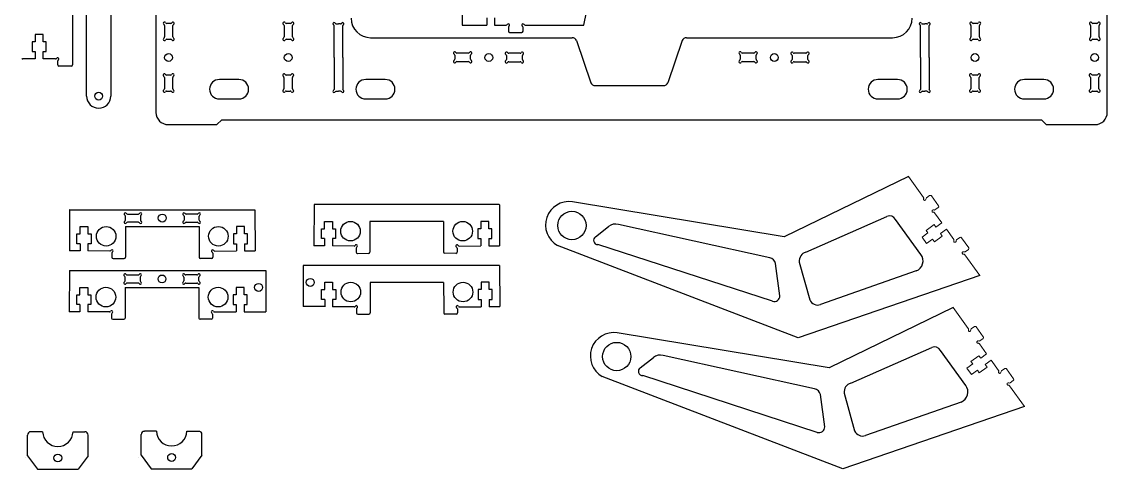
# Model space of a CAD drawing. Extents: x -480 to 456, y 426 to 992.
# Drawn here: x 10.6 to 455.6, y 475.4 to 658.9 of the extents above; entities that cross this region are included whole.
import ezdxf

# ---------------------------------------------------------------- set-up
doc = ezdxf.new("R2010")
doc.units = 0
doc.header["$MEASUREMENT"] = 0
doc.layers.add('WHITE', color=7, linetype='Continuous')

# ---------------------------------------------------------------- blocks, each defined once
blk = doc.blocks.new('slot')
at = {"layer": 'WHITE', "linetype": 'Continuous'}
for p, q in [((959.16, 438.54), (959.16, 436.97)), ((964.49, 439.4), (960.02, 439.4)), ((965.36, 436.97), (965.36, 438.54)), ((960.02, 436.1), (964.49, 436.1))]:
    blk.add_line(p, q, dxfattribs=at)
for centre, start, end in [((959.16, 439.4), 30, 239.9998), ((958.66, 438.54), 0, 59.9998), ((958.66, 436.97), 300, 0), ((960.02, 439.9), 210, 270), ((964.49, 439.9), 270, 329.9998), ((965.36, 439.4), 300, 149.9998), ((965.86, 438.54), 120, 180), ((965.86, 436.97), 180, 239.9998), ((959.16, 436.1), 120, 329.9998), ((960.02, 435.6), 90, 149.9998), ((964.49, 435.6), 30, 90), ((965.36, 436.1), 210, 59.9998)]:
    blk.add_arc(centre, 0.5, start, end, dxfattribs=at)
blk = doc.blocks.new('jsdb')
at = {"layer": 'WHITE', "linetype": 'Continuous'}
for p, q in [((937.96, 438.54), (937.96, 436.97)), ((943.29, 439.4), (938.82, 439.4)), ((944.16, 436.97), (944.16, 438.54)), ((938.82, 436.1), (943.29, 436.1))]:
    blk.add_line(p, q, dxfattribs=at)
for centre, start, end in [((937.96, 439.4), 30, 239.9998), ((937.46, 438.54), 0, 59.9998), ((937.46, 436.97), 300, 0), ((938.82, 439.9), 210, 270), ((943.29, 439.9), 270, 329.9998), ((944.16, 439.4), 300, 149.9998), ((944.66, 438.54), 120, 180), ((944.66, 436.97), 180, 239.9998), ((937.96, 436.1), 120, 329.9998), ((938.82, 435.6), 90, 149.9998), ((943.29, 435.6), 30, 90), ((944.16, 436.1), 210, 59.9998)]:
    blk.add_arc(centre, 0.5, start, end, dxfattribs=at)

msp = doc.modelspace()

# ---------------------------------------------------------------- linework, layer by layer
at = {"color": 18, "true_color": 0x000000}
for p, q in [((191.1, 733.41), (191.1, 657.41)), ((241.1, 657.41), (243.1, 667.41)), ((201.23, 660.4), (201.23, 657.4)), ((204.45, 660.4), (204.45, 657.4)), ((206.33, 583.87), (130.46, 583.87)), ((30.28, 581.79), (106.15, 581.79)), ((53.15, 574.85), (53.13, 563.95)), ((83.28, 574.85), (83.31, 563.95)), ((153.33, 576.93), (153.3, 566.03)), ((183.46, 576.93), (183.48, 566.03)), ((134.72, 569.94), (134.72, 566.94)), ((137.94, 569.94), (137.94, 566.94)), ((198.85, 569.94), (198.85, 566.94)), ((202.07, 569.94), (202.07, 566.94)), ((34.54, 567.86), (34.54, 564.86)), ((37.76, 567.86), (37.76, 564.86)), ((98.67, 567.86), (98.67, 564.86)), ((101.89, 567.86), (101.89, 564.86)), ((134.72, 566.98), (130.3, 566.99)), ((202.07, 566.98), (206.49, 566.99)), ((34.54, 564.9), (30.12, 564.91)), ((101.89, 564.9), (106.31, 564.91)), ((30.17, 556.85), (110.61, 556.84)), ((110.61, 556.84), (110.62, 539.98)), ((126, 558.92), (125.99, 542.06)), ((206.44, 558.93), (126, 558.92)), ((153.44, 551.99), (153.41, 541.08)), ((183.57, 551.99), (183.59, 541.08)), ((53.04, 549.91), (53.02, 539)), ((83.17, 549.91), (83.2, 539)), ((134.83, 545), (134.83, 541.99)), ((138.04, 545), (138.04, 541.99)), ((198.96, 545), (198.96, 541.99)), ((202.18, 545), (202.18, 541.99)), ((34.44, 539.96), (30.02, 539.97)), ((34.44, 542.92), (34.44, 539.91)), ((37.65, 542.92), (37.65, 539.91)), ((98.57, 542.92), (98.57, 539.91)), ((101.78, 542.92), (101.78, 539.91)), ((101.78, 539.96), (110.62, 539.98)), ((134.83, 542.04), (125.99, 542.06)), ((202.18, 542.04), (206.59, 542.05))]:
    msp.add_line(p, q, dxfattribs=at)
at = {"color": 18, "linetype": 'ByBlock', "true_color": 0x000000}
for p, q in [((138.44, 657.55), (138.64, 657.34)), ((139.56, 657.98), (140.44, 657.98)), ((141.33, 657.98), (140.44, 657.98)), ((142.44, 657.55), (142.24, 657.34)), ((378.79, 657.55), (378.99, 657.34)), ((379.91, 657.98), (380.79, 657.98)), ((381.68, 657.98), (380.79, 657.98)), ((382.79, 657.55), (382.59, 657.34)), ((138.44, 630.82), (138.64, 631.03)), ((139.56, 630.38), (140.44, 630.38)), ((141.33, 630.38), (140.44, 630.38)), ((142.44, 630.82), (142.24, 631.03)), ((378.79, 630.82), (378.99, 631.03)), ((379.91, 630.38), (380.79, 630.38)), ((381.68, 630.38), (380.79, 630.38)), ((382.79, 630.82), (382.59, 631.03)), ((374.11, 595.36), (323.2, 570.72)), ((323.2, 570.72), (236.33, 585.01)), ((332.05, 564.38), (365.28, 579.03)), ((245.77, 570.68), (251.21, 574.88)), ((317.26, 562.06), (255.19, 575.7)), ((379.21, 563.45), (368.79, 577.83)), ((328.85, 529.26), (230.22, 567.14)), ((318.31, 544.23), (246.78, 567.49)), ((321.45, 546.45), (319.66, 559.78)), ((329.36, 560.34), (333.63, 544.82)), ((377.3, 556.66), (338.09, 542.91)), ((403.33, 554.79), (328.85, 529.26)), ((392.49, 541.64), (341.58, 516.99)), ((341.58, 516.99), (254.71, 531.29)), ((350.43, 510.66), (383.66, 525.3)), ((264.15, 516.96), (269.59, 521.16)), ((335.64, 508.34), (273.57, 521.98)), ((397.59, 509.73), (387.18, 524.1)), ((347.23, 475.54), (248.6, 513.42)), ((336.69, 490.5), (265.16, 513.77)), ((339.83, 492.73), (338.05, 506.06)), ((347.74, 506.61), (352.01, 491.09)), ((395.68, 502.93), (356.48, 489.19)), ((421.71, 501.07), (347.23, 475.54))]:
    msp.add_line(p, q, dxfattribs=at)
at = {"color": 18, "linetype": 'Continuous', "lineweight": 15, "true_color": 0x000000}
for p, q in [((374.11, 595.36), (380.27, 586.82)), ((382.8, 587.57), (381.48, 586.62)), ((386.42, 583.4), (383.5, 587.46)), ((384.79, 580.54), (387.79, 576.38)), ((384.98, 581.75), (386.31, 582.71)), ((381.36, 573.32), (384.61, 575.66)), ((384.61, 575.66), (385.35, 574.62)), ((385.35, 574.62), (387.79, 576.38)), ((379.67, 570.53), (382.11, 572.28)), ((381.54, 567.93), (379.67, 570.53)), ((382.11, 572.28), (381.36, 573.32)), ((383.98, 569.69), (381.54, 567.93)), ((384.72, 568.65), (383.98, 569.69)), ((387.97, 570.99), (384.72, 568.65)), ((389.66, 573.78), (387.22, 572.03)), ((387.22, 572.03), (387.97, 570.99)), ((389.66, 573.78), (392.66, 569.61)), ((395.19, 570.37), (393.86, 569.42)), ((398.81, 566.2), (395.89, 570.26)), ((397.37, 564.55), (398.7, 565.5)), ((397.17, 563.34), (403.33, 554.79)), ((392.49, 541.64), (398.65, 533.09)), ((401.18, 533.85), (399.86, 532.89)), ((404.8, 529.68), (401.88, 533.74)), ((403.17, 526.82), (406.17, 522.65)), ((403.36, 528.03), (404.69, 528.98)), ((399.74, 519.59), (402.99, 521.93)), ((402.99, 521.93), (403.73, 520.9)), ((403.73, 520.9), (406.17, 522.65)), ((398.05, 516.81), (400.49, 518.56)), ((399.92, 514.21), (398.05, 516.81)), ((400.49, 518.56), (399.74, 519.59)), ((406.35, 517.27), (403.1, 514.93)), ((408.04, 520.05), (405.6, 518.3)), ((405.6, 518.3), (406.35, 517.27)), ((408.04, 520.05), (411.04, 515.89)), ((413.57, 516.65), (412.25, 515.69)), ((417.19, 512.48), (414.27, 516.53)), ((402.36, 515.96), (399.92, 514.21)), ((403.1, 514.93), (402.36, 515.96)), ((415.75, 510.82), (417.08, 511.78)), ((415.56, 509.61), (421.71, 501.07))]:
    msp.add_line(p, q, dxfattribs=at)
at = {"linetype": 'ByBlock'}
for p, q in [((19.17, 490.71), (14.31, 490.71)), ((31.66, 490.71), (36.52, 490.71)), ((59.63, 481.12), (59.63, 489.62)), ((65.79, 490.92), (60.94, 490.92)), ((78.28, 490.92), (83.14, 490.92)), ((84.45, 481.12), (84.45, 489.62)), ((13, 480.91), (13, 489.41)), ((37.83, 480.91), (37.83, 489.41)), ((13, 480.91), (17.08, 475.35)), ((37.83, 480.91), (33.75, 475.35)), ((59.63, 481.12), (63.7, 475.56)), ((84.45, 481.12), (80.38, 475.56)), ((11.96, 479.99), (11.96, 479.99)), ((11.96, 479.99), (11.96, 479.99)), ((58.59, 480.2), (58.59, 480.2)), ((58.59, 480.2), (58.59, 480.2)), ((17.08, 475.35), (33.75, 475.35)), ((63.7, 475.56), (80.38, 475.56))]:
    msp.add_line(p, q, dxfattribs=at)
at = {"color": 18, "true_color": 0x000000}
for points in [[(191.1, 657.41), (201.23, 657.4)], [(204.45, 657.4), (209.24, 657.45)], [(216.97, 657.45), (241.1, 657.41)], [(130.46, 583.87), (130.3, 566.99)], [(206.45, 583.76), (206.49, 566.99)], [(30.16, 581.67), (30.12, 564.91)], [(106.15, 581.79), (106.31, 564.91)], [(53.15, 574.85), (83.28, 574.85)], [(183.46, 576.93), (153.33, 576.93)], [(146.84, 566.89), (137.94, 566.94)], [(189.94, 566.89), (198.85, 566.94)], [(46.67, 564.81), (37.76, 564.86)], [(48.03, 561.81), (52.62, 561.82)], [(88.4, 561.81), (83.81, 561.82)], [(89.77, 564.81), (98.67, 564.86)], [(148.21, 563.89), (152.8, 563.9)], [(188.58, 563.89), (183.99, 563.9)], [(30.17, 556.85), (30.02, 539.97)], [(206.44, 558.93), (206.59, 542.05)], [(183.57, 551.99), (153.44, 551.99)], [(53.04, 549.91), (83.17, 549.91)], [(46.56, 539.87), (37.65, 539.91)], [(89.66, 539.87), (98.57, 539.91)], [(146.95, 541.95), (138.04, 541.99)], [(148.32, 538.95), (152.9, 538.95)], [(188.69, 538.95), (184.1, 538.95)], [(190.05, 541.95), (198.96, 541.99)], [(47.92, 536.87), (52.51, 536.87)], [(88.29, 536.87), (83.71, 536.87)]]:
    msp.add_lwpolyline(points, dxfattribs=at)
for centre, radius in [((68.22, 578.34), 1.62), ((45.22, 570.89), 4.01), ((91.22, 570.89), 4.01), ((145.39, 572.97), 4.01), ((191.39, 572.97), 4.01), ((68.11, 553.39), 1.62), ((68.11, 553.39), 1.62), ((128.9, 551.99), 1.63), ((145.5, 548.03), 4.01), ((191.5, 548.03), 4.01), ((45.11, 545.95), 4.01), ((91.11, 545.95), 4.01), ((107.71, 549.91), 1.63)]:
    msp.add_circle(centre, radius, dxfattribs=at)
at = {"color": 18, "linetype": 'ByBlock', "true_color": 0x000000}
for centre in [(236.14, 575.31), (254.52, 521.58)]:
    msp.add_circle(centre, 5.81, dxfattribs=at)
at = {"linetype": 'ByBlock'}
for centre in [(25.41, 479.99), (72.04, 480.2)]:
    msp.add_circle(centre, 1.6, dxfattribs=at)
at = {"color": 18, "linetype": 'Continuous', "lineweight": 15, "true_color": 0x000000}
for centre, start, end in [((383.09, 587.17), 35.76, 125.76), ((380.77, 586.11), 305.7602, 5.7601), ((381.77, 586.21), 125.76, 185.76), ((386.02, 583.11), 305.76, 35.76), ((384.28, 581.24), 65.7603, 125.76), ((384.69, 582.16), 245.7602, 305.7601), ((395.48, 569.97), 35.76, 125.76), ((393.16, 568.91), 305.7601, 5.7601), ((394.16, 569.01), 125.76, 185.76), ((398.4, 565.91), 305.76, 35.76), ((396.67, 564.04), 65.7601, 125.7599), ((397.08, 564.95), 245.7602, 305.7601), ((399.15, 532.39), 305.7602, 5.7601), ((400.15, 532.49), 125.76, 185.76), ((401.48, 533.44), 35.76, 125.76), ((404.4, 529.39), 305.76, 35.76), ((402.66, 527.52), 65.7603, 125.76), ((403.07, 528.43), 245.7602, 305.7601), ((413.86, 516.24), 35.76, 125.76), ((411.54, 515.19), 305.7601, 5.7601), ((412.54, 515.29), 125.76, 185.76), ((416.79, 512.18), 305.76, 35.76), ((415.05, 510.32), 65.7601, 125.7599), ((415.46, 511.23), 245.7602, 305.7601)]:
    msp.add_arc(centre, 0.5, start, end, dxfattribs=at)
at = {"color": 18, "true_color": 0x000000}
for centre, start, end in [((206.34, 583.77), 354.5002, 96.7156), ((30.27, 581.68), 83.2844, 185.4998)]:
    msp.add_arc(centre, 0.108, start, end, dxfattribs=at)
at = {"color": 18, "linetype": 'ByBlock', "true_color": 0x000000}
for centre, radius, start, end in [((234.92, 575.51), 9.6, 81.6062, 240.6681), ((366.37, 576.48), 2.77, 29.1593, 113.1853), ((253.93, 571.76), 4.14, 72.2761, 131.0646), ((246.78, 569.25), 1.76, 125.2861, 269.9821), ((316.63, 559), 3.13, 14.4924, 78.3584), ((333.15, 560.74), 3.81, 106.8396, 186.0109), ((375.64, 560.79), 4.45, 291.8394, 36.7157), ((319.07, 546.48), 2.38, 251.3106, 359.2617), ((336.91, 546.33), 3.62, 204.7945, 289.0377), ((253.31, 521.79), 9.6, 81.6062, 240.6681), ((384.76, 522.75), 2.77, 29.1593, 113.1853), ((272.31, 518.04), 4.14, 72.2761, 131.0646), ((265.16, 515.52), 1.76, 125.2861, 269.9821), ((335.01, 505.27), 3.13, 14.4924, 78.3584), ((351.53, 507.01), 3.81, 106.8396, 186.0109), ((394.02, 507.07), 4.45, 291.8394, 36.7157), ((337.45, 492.76), 2.38, 251.3106, 359.2617), ((355.3, 492.61), 3.62, 204.7945, 289.0377)]:
    msp.add_arc(centre, radius, start, end, dxfattribs=at)
at = {"linetype": 'ByBlock'}
for centre, radius, start, end in [((14.18, 489.53), 1.18, 83.4384, 185.8605), ((25.41, 490.96), 6.25, 182.2924, 357.7076), ((36.65, 489.53), 1.18, 354.1395, 96.5616), ((60.8, 489.74), 1.18, 83.4384, 185.8605), ((72.04, 491.17), 6.25, 182.2924, 357.7076), ((83.28, 489.74), 1.18, 354.1395, 96.5616)]:
    msp.add_arc(centre, radius, start, end, dxfattribs=at)
at = {"color": 18, "linetype": 'Continuous', "lineweight": 15, "true_color": 0x000000}
for points, knots in [([(381.06, 585.71), (380.97, 585.64), (380.85, 585.61), (380.7, 585.62), (380.66, 585.62), (380.56, 585.66), (380.51, 585.68), (380.38, 585.79), (380.31, 585.89), (380.26, 586.12), (380.28, 586.23), (380.32, 586.32)], [0, 0, 0, 0, 0.25, 0.25, 0.375, 0.375, 0.5, 0.5, 0.75, 0.75, 1, 1, 1, 1]), ([(380.32, 586.32), (380.35, 586.39), (380.37, 586.48), (380.35, 586.66), (380.32, 586.75), (380.27, 586.82)], [0, 0, 0, 0, 0.5, 0.5, 1, 1, 1, 1]), ([(384.33, 580.75), (384.23, 580.74), (384.12, 580.76), (383.92, 580.87), (383.84, 580.97), (383.79, 581.13), (383.78, 581.19), (383.78, 581.29), (383.79, 581.34), (383.83, 581.48), (383.89, 581.58), (383.99, 581.65)], [0, 0, 0, 0, 0.25, 0.25, 0.5, 0.5, 0.625, 0.625, 0.75, 0.75, 1, 1, 1, 1]), ([(384.79, 580.54), (384.74, 580.61), (384.67, 580.67), (384.5, 580.74), (384.41, 580.75), (384.33, 580.75)], [0, 0, 0, 0, 0.5, 0.5, 1, 1, 1, 1]), ([(393.45, 568.5), (393.36, 568.44), (393.24, 568.41), (393.09, 568.41), (393.05, 568.42), (392.95, 568.45), (392.9, 568.48), (392.77, 568.58), (392.7, 568.69), (392.65, 568.92), (392.67, 569.03), (392.71, 569.12)], [0, 0, 0, 0, 0.25, 0.25, 0.375, 0.375, 0.5, 0.5, 0.75, 0.75, 1, 1, 1, 1]), ([(392.71, 569.12), (392.74, 569.19), (392.76, 569.28), (392.74, 569.46), (392.7, 569.54), (392.66, 569.61)], [0, 0, 0, 0, 0.5, 0.5, 1, 1, 1, 1]), ([(396.72, 563.54), (396.62, 563.53), (396.51, 563.55), (396.31, 563.67), (396.23, 563.77), (396.18, 563.93), (396.17, 563.98), (396.17, 564.09), (396.17, 564.13), (396.22, 564.28), (396.28, 564.38), (396.38, 564.45)], [0, 0, 0, 0, 0.25, 0.25, 0.5, 0.5, 0.625, 0.625, 0.75, 0.75, 1, 1, 1, 1]), ([(397.17, 563.34), (397.13, 563.41), (397.06, 563.47), (396.89, 563.54), (396.8, 563.55), (396.72, 563.54)], [0, 0, 0, 0, 0.5, 0.5, 1, 1, 1, 1]), ([(399.45, 531.98), (399.35, 531.91), (399.24, 531.88), (399.09, 531.89), (399.04, 531.9), (398.94, 531.93), (398.89, 531.96), (398.76, 532.06), (398.69, 532.17), (398.64, 532.39), (398.66, 532.51), (398.7, 532.59)], [0, 0, 0, 0, 0.25, 0.25, 0.375, 0.375, 0.5, 0.5, 0.75, 0.75, 1, 1, 1, 1]), ([(398.7, 532.59), (398.73, 532.67), (398.75, 532.76), (398.73, 532.94), (398.7, 533.02), (398.65, 533.09)], [0, 0, 0, 0, 0.5, 0.5, 1, 1, 1, 1]), ([(402.71, 527.02), (402.62, 527.01), (402.5, 527.03), (402.31, 527.15), (402.23, 527.25), (402.17, 527.41), (402.16, 527.46), (402.16, 527.57), (402.17, 527.61), (402.21, 527.76), (402.27, 527.86), (402.37, 527.93)], [0, 0, 0, 0, 0.25, 0.25, 0.5, 0.5, 0.625, 0.625, 0.75, 0.75, 1, 1, 1, 1]), ([(403.17, 526.82), (403.12, 526.88), (403.05, 526.94), (402.89, 527.02), (402.79, 527.03), (402.71, 527.02)], [0, 0, 0, 0, 0.5, 0.5, 1, 1, 1, 1]), ([(411.84, 514.78), (411.74, 514.71), (411.62, 514.68), (411.47, 514.69), (411.43, 514.7), (411.33, 514.73), (411.28, 514.75), (411.15, 514.86), (411.08, 514.97), (411.03, 515.19), (411.05, 515.3), (411.09, 515.39)], [0, 0, 0, 0, 0.25, 0.25, 0.375, 0.375, 0.5, 0.5, 0.75, 0.75, 1, 1, 1, 1]), ([(411.09, 515.39), (411.12, 515.47), (411.14, 515.56), (411.12, 515.73), (411.09, 515.82), (411.04, 515.89)], [0, 0, 0, 0, 0.5, 0.5, 1, 1, 1, 1]), ([(415.1, 509.82), (415.01, 509.81), (414.89, 509.83), (414.69, 509.95), (414.61, 510.05), (414.56, 510.21), (414.55, 510.26), (414.55, 510.36), (414.56, 510.41), (414.6, 510.55), (414.66, 510.65), (414.76, 510.72)], [0, 0, 0, 0, 0.25, 0.25, 0.5, 0.5, 0.625, 0.625, 0.75, 0.75, 1, 1, 1, 1]), ([(415.56, 509.61), (415.51, 509.68), (415.44, 509.74), (415.27, 509.81), (415.18, 509.83), (415.1, 509.82)], [0, 0, 0, 0, 0.5, 0.5, 1, 1, 1, 1])]:
    msp.add_open_spline(points, degree=3, knots=knots, dxfattribs=at)
at = {"layer": 'WHITE', "color": 18, "linetype": 'Continuous', "true_color": 0x000000}
for p, q in [((31.36, 855.26), (31.36, 641.12)), ((37.22, 628.35), (37.22, 837.35)), ((47.12, 723.9), (47.12, 628.35)), ((65.62, 675.53), (65.62, 621.68)), ((455.62, 621.68), (455.62, 675.53)), ((138.64, 644.18), (138.64, 657.34)), ((142.24, 644.18), (142.24, 657.34)), ((210.1, 656.58), (210.1, 654.95)), ((210.6, 654.45), (215.6, 654.45)), ((216.1, 654.95), (216.1, 656.58)), ((378.99, 644.18), (378.99, 657.34)), ((382.59, 644.18), (382.59, 657.34)), ((16.16, 650.62), (14.89, 650.62)), ((14.89, 650.62), (14.89, 646.62)), ((19.36, 653.62), (16.16, 653.62)), ((16.16, 653.62), (16.16, 650.62)), ((19.36, 650.62), (19.36, 653.62)), ((20.64, 650.62), (19.36, 650.62)), ((20.64, 646.62), (20.64, 650.62)), ((153.62, 652.31), (236.2, 652.31)), ((238.01, 651.14), (243.89, 633.85)), ((281.34, 651.14), (275.46, 633.85)), ((283.15, 652.31), (367.62, 652.31)), ((14.89, 646.62), (16.16, 646.62)), ((16.16, 646.62), (16.16, 643.62)), ((19.36, 643.62), (19.36, 646.62)), ((19.36, 646.62), (20.64, 646.62)), ((16.16, 643.62), (11.03, 643.62)), ((24.5, 643.62), (19.36, 643.62)), ((25.36, 641.12), (25.36, 642.76)), ((138.64, 644.18), (138.64, 631.03)), ((142.24, 644.18), (142.24, 631.03)), ((378.99, 644.18), (378.99, 631.03)), ((382.59, 644.18), (382.59, 631.03)), ((30.86, 640.62), (25.86, 640.62)), ((99.62, 635.18), (91.62, 635.18)), ((159.62, 635.18), (151.62, 635.18)), ((245.71, 632.68), (273.64, 632.68)), ((369.62, 635.18), (361.62, 635.18)), ((429.62, 635.18), (421.62, 635.18)), ((91.62, 627.18), (99.62, 627.18)), ((151.62, 627.18), (159.62, 627.18)), ((361.62, 627.18), (369.62, 627.18)), ((421.62, 627.18), (429.62, 627.18)), ((90.62, 616.68), (92.62, 618.68)), ((92.62, 618.68), (428.62, 618.68)), ((428.62, 618.68), (430.62, 616.68)), ((70.62, 616.68), (90.62, 616.68)), ((430.62, 616.68), (450.62, 616.68)), ((53.09, 577.54), (53.09, 579.1)), ((53.95, 579.97), (58.42, 579.97)), ((59.29, 579.1), (59.29, 577.54)), ((77.15, 579.1), (77.15, 577.54)), ((82.48, 579.97), (78.01, 579.97)), ((83.35, 577.54), (83.35, 579.1)), ((34.54, 571.88), (34.54, 574.9)), ((34.54, 574.9), (37.76, 574.9)), ((37.76, 574.9), (37.76, 571.88)), ((58.42, 576.67), (53.95, 576.67)), ((78.01, 576.67), (82.48, 576.67)), ((101.89, 574.9), (98.67, 574.9)), ((98.67, 574.9), (98.67, 571.88)), ((101.89, 571.88), (101.89, 574.9)), ((134.72, 573.96), (134.72, 576.98)), ((134.72, 576.98), (137.94, 576.98)), ((137.94, 576.98), (137.94, 573.96)), ((202.07, 576.98), (198.85, 576.98)), ((198.85, 576.98), (198.85, 573.96)), ((202.07, 573.96), (202.07, 576.98)), ((33.26, 567.86), (33.26, 571.88)), ((33.26, 571.88), (34.54, 571.88)), ((37.76, 571.88), (39.04, 571.88)), ((39.04, 571.88), (39.04, 567.86)), ((97.39, 571.88), (97.39, 567.86)), ((98.67, 571.88), (97.39, 571.88)), ((103.17, 571.88), (101.89, 571.88)), ((103.17, 567.86), (103.17, 571.88)), ((133.44, 569.94), (133.44, 573.96)), ((133.44, 573.96), (134.72, 573.96)), ((134.72, 569.94), (133.44, 569.94)), ((137.94, 573.96), (139.22, 573.96)), ((139.22, 569.94), (137.94, 569.94)), ((139.22, 573.96), (139.22, 569.94)), ((197.57, 573.96), (197.57, 569.94)), ((198.85, 573.96), (197.57, 573.96)), ((197.57, 569.94), (198.85, 569.94)), ((203.35, 573.96), (202.07, 573.96)), ((202.07, 569.94), (203.35, 569.94)), ((203.35, 569.94), (203.35, 573.96)), ((34.54, 567.86), (33.26, 567.86)), ((39.04, 567.86), (37.76, 567.86)), ((97.39, 567.86), (98.67, 567.86)), ((101.89, 567.86), (103.17, 567.86)), ((147.71, 566.03), (147.71, 564.39)), ((153.3, 566.03), (153.3, 564.39)), ((183.48, 566.03), (183.48, 564.39)), ((189.08, 566.03), (189.08, 564.39)), ((47.53, 563.95), (47.53, 562.31)), ((53.13, 563.95), (53.13, 562.31)), ((83.31, 563.95), (83.31, 562.31)), ((88.9, 563.95), (88.9, 562.31)), ((52.98, 552.59), (52.98, 554.16)), ((53.85, 555.03), (58.31, 555.03)), ((59.18, 554.16), (59.18, 552.59)), ((77.04, 554.16), (77.04, 552.59)), ((82.37, 555.03), (77.9, 555.03)), ((83.24, 552.59), (83.24, 554.16)), ((134.83, 549.02), (134.83, 552.03)), ((134.83, 552.03), (138.04, 552.03)), ((138.04, 552.03), (138.04, 549.02)), ((202.18, 552.03), (198.96, 552.03)), ((198.96, 552.03), (198.96, 549.02)), ((202.18, 549.02), (202.18, 552.03)), ((34.44, 546.94), (34.44, 549.95)), ((34.44, 549.95), (37.65, 549.95)), ((37.65, 549.95), (37.65, 546.94)), ((58.31, 551.73), (53.85, 551.73)), ((77.9, 551.73), (82.37, 551.73)), ((101.78, 549.95), (98.57, 549.95)), ((98.57, 549.95), (98.57, 546.94)), ((101.78, 546.94), (101.78, 549.95)), ((133.55, 545), (133.55, 549.02)), ((133.55, 549.02), (134.83, 549.02)), ((138.04, 549.02), (139.33, 549.02)), ((139.33, 549.02), (139.33, 545)), ((197.68, 549.02), (197.68, 545)), ((198.96, 549.02), (197.68, 549.02)), ((203.46, 549.02), (202.18, 549.02)), ((203.46, 545), (203.46, 549.02)), ((33.15, 542.92), (33.15, 546.94)), ((33.15, 546.94), (34.44, 546.94)), ((37.65, 546.94), (38.93, 546.94)), ((38.93, 546.94), (38.93, 542.92)), ((97.28, 546.94), (97.28, 542.92)), ((98.57, 546.94), (97.28, 546.94)), ((103.07, 546.94), (101.78, 546.94)), ((103.07, 542.92), (103.07, 546.94)), ((134.83, 545), (133.55, 545)), ((139.33, 545), (138.04, 545)), ((197.68, 545), (198.96, 545)), ((202.18, 545), (203.46, 545)), ((34.44, 542.92), (33.15, 542.92)), ((38.93, 542.92), (37.65, 542.92)), ((47.42, 539), (47.42, 537.37)), ((53.02, 539), (53.02, 537.37)), ((83.2, 539), (83.2, 537.37)), ((88.79, 539), (88.79, 537.37)), ((97.28, 542.92), (98.57, 542.92)), ((101.78, 542.92), (103.07, 542.92)), ((147.82, 541.08), (147.82, 539.45)), ((153.41, 541.08), (153.41, 539.45)), ((183.59, 541.08), (183.59, 539.45)), ((189.19, 541.08), (189.19, 539.45))]:
    msp.add_line(p, q, dxfattribs=at)
for centre in [(70.8, 644.18), (119.84, 644.18), (202.09, 644.18), (202.09, 644.18), (319.14, 644.18), (319.14, 644.18), (401.4, 644.18), (450.44, 644.18), (42.17, 628.35)]:
    msp.add_circle(centre, 1.6, dxfattribs=at)
for centre, radius, start, end in [((153.62, 660.31), 8, 180.1375, 270.0002), ((367.62, 660.31), 8, 269.9998, 359.8625), ((138.69, 657.98), 0.5, 30.0002, 240), ((139.56, 658.48), 0.5, 210.0002, 270), ((141.33, 658.48), 0.5, 270, 329.9998), ((142.19, 657.98), 0.5, 300, 149.9998), ((209.24, 657.95), 0.5, 270, 330), ((210.1, 657.45), 0.5, 300.0002, 150), ((210.6, 656.58), 0.5, 120.0002, 180), ((210.6, 654.95), 0.5, 180, 270), ((216.1, 657.45), 0.5, 30.0002, 240), ((215.6, 654.95), 0.5, 270, 0), ((215.6, 656.58), 0.5, 0, 60), ((216.97, 657.95), 0.5, 210.0002, 270), ((379.04, 657.98), 0.5, 30.0002, 240), ((379.91, 658.48), 0.5, 210.0002, 270), ((381.68, 658.48), 0.5, 270, 329.9998), ((382.54, 657.98), 0.5, 300, 149.9998), ((236.2, 650.31), 2, 24.6694, 90), ((283.15, 650.31), 2, 90, 155.3306), ((11.03, 644.12), 0.5, 210.0002, 270), ((24.5, 644.12), 0.5, 270, 330), ((25.36, 643.62), 0.5, 300.0002, 150), ((25.86, 642.76), 0.5, 120.0002, 180), ((25.86, 641.12), 0.5, 180, 270), ((30.86, 641.12), 0.5, 270, 0), ((91.62, 631.18), 4, 90, 270), ((99.62, 631.18), 4, 270, 90), ((151.62, 631.18), 4, 90, 270), ((159.62, 631.18), 4, 270, 90), ((245.71, 634.68), 2, 204.6694, 270), ((273.64, 634.68), 2, 270, 335.3306), ((361.62, 631.18), 4, 90, 270), ((369.62, 631.18), 4, 270, 90), ((421.62, 631.18), 4, 90, 270), ((429.62, 631.18), 4, 270, 90), ((42.17, 628.35), 4.95, 180.0001, 359.9999), ((138.69, 630.38), 0.5, 120, 329.9998), ((139.56, 629.88), 0.5, 90, 149.9998), ((141.33, 629.88), 0.5, 30.0002, 90), ((142.19, 630.38), 0.5, 210.0002, 60), ((379.04, 630.38), 0.5, 120, 329.9998), ((379.91, 629.88), 0.5, 90, 149.9998), ((381.68, 629.88), 0.5, 30.0002, 90), ((382.54, 630.38), 0.5, 210.0002, 60), ((70.62, 621.68), 5, 180, 270), ((450.62, 621.68), 5, 270, 0), ((53.09, 579.97), 0.5, 30.0002, 240), ((52.59, 579.1), 0.5, 0, 60), ((53.95, 580.47), 0.5, 210.0002, 270), ((58.42, 580.47), 0.5, 270, 330), ((59.29, 579.97), 0.5, 300.0002, 150), ((59.79, 579.1), 0.5, 120.0002, 180), ((77.15, 579.97), 0.5, 30, 239.9998), ((76.65, 579.1), 0.5, 0, 59.9998), ((78.01, 580.47), 0.5, 210, 270), ((82.48, 580.47), 0.5, 270, 329.9998), ((83.35, 579.97), 0.5, 300, 149.9998), ((83.85, 579.1), 0.5, 120, 180), ((53.09, 576.67), 0.5, 120.0002, 330), ((52.59, 577.54), 0.5, 300.0002, 0), ((53.95, 576.17), 0.5, 90, 150), ((58.42, 576.17), 0.5, 30.0002, 90), ((59.29, 576.67), 0.5, 210.0002, 60), ((59.79, 577.54), 0.5, 180, 240), ((77.15, 576.67), 0.5, 120, 329.9998), ((76.65, 577.54), 0.5, 300, 0), ((78.01, 576.17), 0.5, 90, 149.9998), ((82.48, 576.17), 0.5, 30, 90), ((83.35, 576.67), 0.5, 210, 59.9998), ((83.85, 577.54), 0.5, 180, 239.9998), ((47.53, 564.81), 0.5, 300.0002, 150), ((88.9, 564.81), 0.5, 30, 239.9998), ((146.84, 567.39), 0.5, 270, 330), ((147.71, 566.89), 0.5, 300.0002, 150), ((148.21, 566.03), 0.5, 120.0002, 180), ((189.08, 566.89), 0.5, 30, 239.9998), ((188.58, 566.03), 0.5, 0, 59.9998), ((189.94, 567.39), 0.5, 210, 270), ((46.67, 565.31), 0.5, 270, 330), ((48.03, 563.95), 0.5, 120.0002, 180), ((48.03, 562.31), 0.5, 180, 270), ((52.63, 562.31), 0.5, 270, 0), ((83.81, 562.31), 0.5, 180, 270), ((88.4, 562.31), 0.5, 270, 0), ((88.4, 563.95), 0.5, 0, 59.9998), ((89.77, 565.31), 0.5, 210, 270), ((148.21, 564.39), 0.5, 180, 270), ((152.8, 564.39), 0.5, 270, 0), ((183.98, 564.39), 0.5, 180, 270), ((188.58, 564.39), 0.5, 270, 0), ((52.98, 555.03), 0.5, 30.0002, 240), ((52.98, 551.73), 0.5, 120.0002, 330), ((52.48, 554.16), 0.5, 0, 60), ((52.48, 552.59), 0.5, 300.0002, 0), ((53.85, 555.53), 0.5, 210.0002, 270), ((58.31, 555.53), 0.5, 270, 330), ((59.18, 555.03), 0.5, 300.0002, 150), ((59.18, 551.73), 0.5, 210.0002, 60), ((59.68, 554.16), 0.5, 120.0002, 180), ((59.68, 552.59), 0.5, 180, 240), ((77.04, 555.03), 0.5, 30, 239.9998), ((77.04, 551.73), 0.5, 120, 329.9998), ((76.54, 554.16), 0.5, 0, 59.9998), ((76.54, 552.59), 0.5, 300, 0), ((77.9, 555.53), 0.5, 210, 270), ((82.37, 555.53), 0.5, 270, 329.9998), ((83.24, 555.03), 0.5, 300, 149.9998), ((83.24, 551.73), 0.5, 210, 59.9998), ((83.74, 554.16), 0.5, 120, 180), ((83.74, 552.59), 0.5, 180, 239.9998), ((53.85, 551.23), 0.5, 90, 150), ((58.31, 551.23), 0.5, 30.0002, 90), ((77.9, 551.23), 0.5, 90, 149.9998), ((82.37, 551.23), 0.5, 30, 90), ((46.56, 540.37), 0.5, 270, 330), ((47.42, 539.87), 0.5, 300.0002, 150), ((47.92, 539), 0.5, 120.0002, 180), ((88.79, 539.87), 0.5, 30, 239.9998), ((88.29, 539), 0.5, 0, 59.9998), ((89.66, 540.37), 0.5, 210, 270), ((146.95, 542.45), 0.5, 270, 330), ((147.82, 541.95), 0.5, 300.0002, 150), ((148.32, 541.08), 0.5, 120.0002, 180), ((148.32, 539.45), 0.5, 180, 270), ((152.91, 539.45), 0.5, 270, 0), ((184.09, 539.45), 0.5, 180, 270), ((189.19, 541.95), 0.5, 30, 239.9998), ((188.69, 539.45), 0.5, 270, 0), ((188.69, 541.08), 0.5, 0, 59.9998), ((190.05, 542.45), 0.5, 210, 270), ((47.92, 537.37), 0.5, 180, 270), ((52.52, 537.37), 0.5, 270, 0), ((83.7, 537.37), 0.5, 180, 270), ((88.29, 537.37), 0.5, 270, 0)]:
    msp.add_arc(centre, radius, start, end, dxfattribs=at)

# ---------------------------------------------------------------- block references
at = {"color": 18, "linetype": 'ByBlock', "true_color": 0x000000, "xscale": 1.05, "yscale": 1.05, "zscale": 1.05, "rotation": 270}
for name, p in [('jsdb', (-388.76, 1643.05)), ('jsdb', (-339.72, 1643.05)), ('jsdb', (-58.16, 1643.05)), ('jsdb', (-9.12, 1643.05)), ('slot', (-388.84, 1644.07)), ('slot', (-339.8, 1644.07)), ('slot', (-58.24, 1644.07)), ('slot', (-9.2, 1644.07))]:
    msp.add_blockref(name, p, dxfattribs=at)
at = {"color": 18, "linetype": 'ByBlock', "true_color": 0x000000, "xscale": 1.05, "yscale": 1.05, "zscale": 1.05}
for name, p in [('jsdb', (-796.77, 184.63)), ('slot', (-797.79, 184.54)), ('jsdb', (-679.72, 184.63)), ('slot', (-680.74, 184.54))]:
    msp.add_blockref(name, p, dxfattribs=at)

doc.saveas('drawing.dxf')
